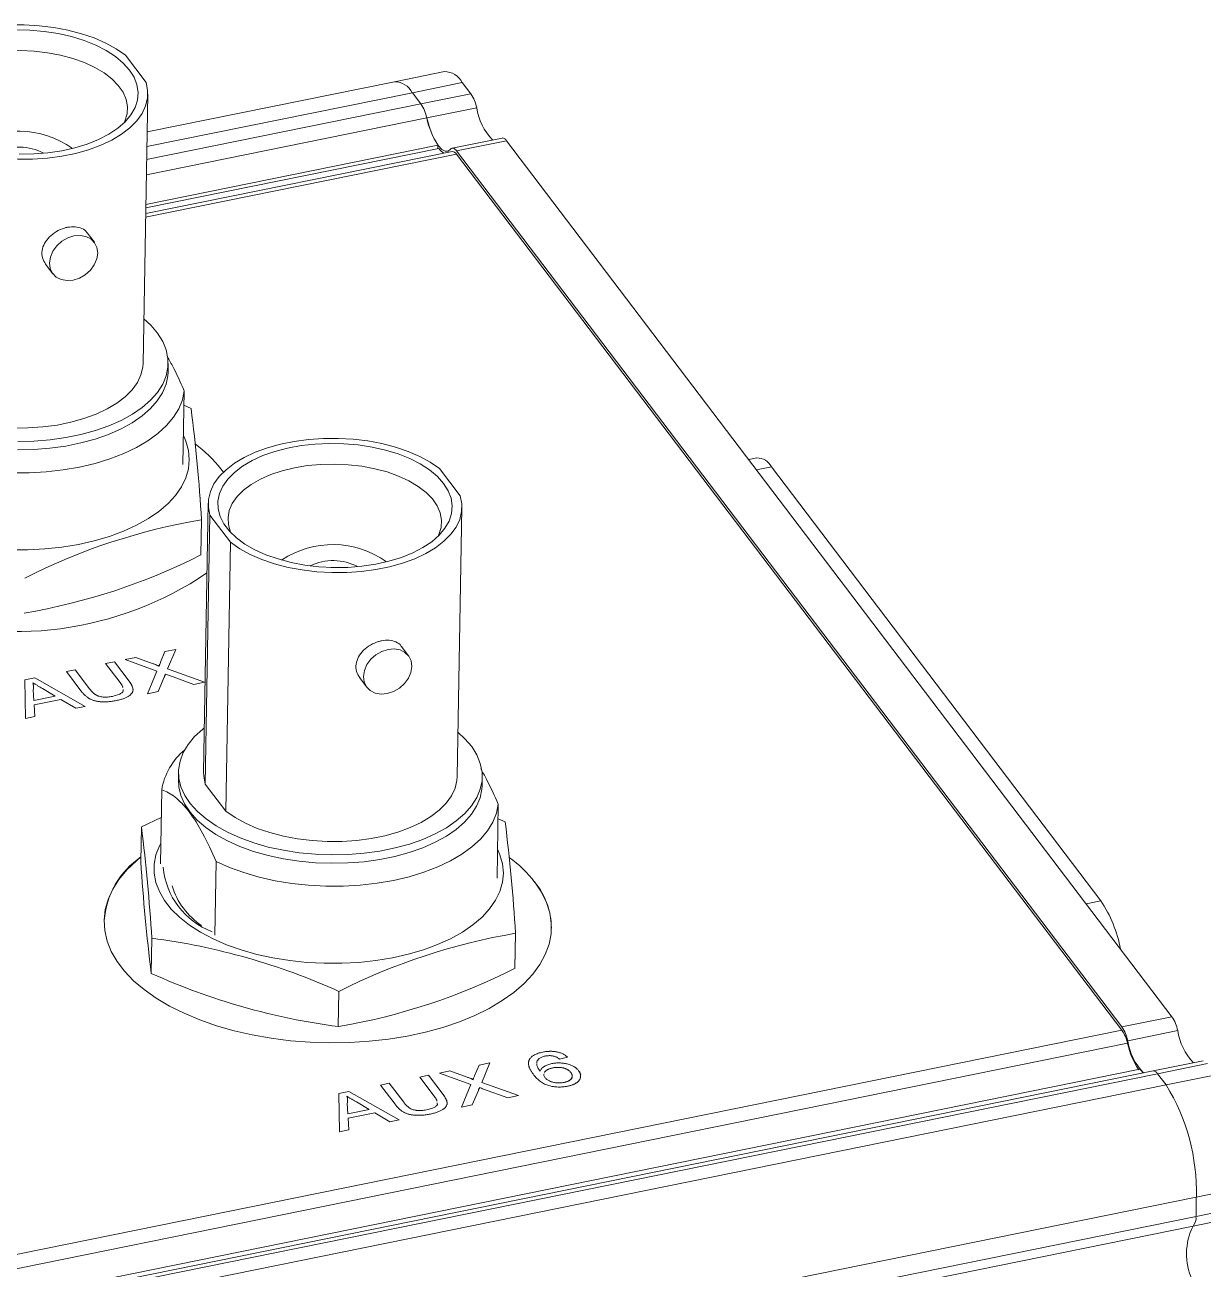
# Paper-space layout 'Sheet1' of a CAD drawing. Header units: millimetres. Extents: x 2 to 278, y 1 to 215.
# Drawn here: x 233.49 to 255.9, y 143.65 to 167.32 of the extents above; entities that cross this region are included whole.
import ezdxf

# ---------------------------------------------------------------- set-up
doc = ezdxf.new("R2010")
doc.units = ezdxf.units.MM

psp = doc.layouts.new('Sheet1')

# ---------------------------------------------------------------- linework, layer by layer
at = {"color": 7, "linetype": 'Continuous', "lineweight": 18}
for p, q in [((235.791, 166.228), (235.398, 166.746)), ((241.47, 166.434), (240.519, 166.241)), ((240.519, 166.241), (235.812, 165.286)), ((241.808, 166.224), (240.858, 166.031)), ((241.808, 166.224), (241.972, 166.009)), ((235.736, 160.887), (235.825, 166.003)), ((240.858, 166.031), (241.021, 165.817)), ((241.021, 165.817), (241.972, 166.009)), ((242.082, 165.745), (241.131, 165.553)), ((235.788, 163.907), (241.344, 165.034)), ((241.343, 164.966), (241.344, 165.034)), ((242.565, 165.169), (241.614, 164.977)), ((242.649, 165.117), (241.698, 164.925)), ((242.649, 165.117), (255.307, 148.452)), ((241.613, 164.912), (235.785, 163.73)), ((241.363, 164.97), (235.787, 163.84)), ((241.697, 164.86), (254.355, 148.195)), ((241.698, 164.925), (254.356, 148.259)), ((234.808, 163.186), (234.67, 163.368)), ((233.881, 162.769), (234.019, 162.587)), ((236.21, 160.717), (236.212, 160.879)), ((236.493, 158.956), (236.517, 160.361)), ((236.649, 160.023), (236.512, 160.084)), ((247.409, 159.083), (247.256, 159.052)), ((237.262, 158.81), (237.215, 158.874)), ((237.262, 158.81), (237.215, 158.874)), ((241.765, 158.362), (241.373, 158.879)), ((253.955, 150.659), (247.687, 158.912)), ((236.974, 158.22), (236.885, 153.104)), ((241.711, 153.021), (241.799, 158.136)), ((236.847, 157.904), (236.835, 157.238)), ((236.919, 152.878), (237.008, 157.994)), ((237.008, 157.994), (237.401, 157.477)), ((237.401, 157.477), (237.312, 152.361)), ((239.306, 156.999), (239.427, 156.997)), ((236.068, 155.195), (236.152, 155.398)), ((236.068, 155.195), (236.152, 155.398)), ((236.152, 155.398), (236.357, 155.44)), ((236.152, 155.398), (236.357, 155.44)), ((236.152, 155.398), (236.152, 155.398)), ((236.357, 155.44), (236.202, 155.068)), ((240.782, 155.32), (240.644, 155.502)), ((235.023, 155.169), (235.191, 155.203)), ((235.023, 155.169), (235.191, 155.203)), ((235.298, 154.807), (235.023, 155.169)), ((235.191, 155.203), (235.469, 154.837)), ((235.191, 155.203), (235.469, 154.837)), ((235.191, 155.203), (235.191, 155.203)), ((235.396, 155.245), (235.598, 155.286)), ((235.396, 155.245), (235.598, 155.286)), ((235.998, 155.028), (235.396, 155.245)), ((235.598, 155.286), (235.928, 155.167)), ((235.598, 155.286), (235.928, 155.167)), ((235.598, 155.286), (235.598, 155.286)), ((235.928, 155.167), (235.928, 155.167)), ((236.036, 155.119), (236.036, 155.119)), ((236.068, 155.195), (236.068, 155.195)), ((236.202, 155.068), (236.901, 154.816)), ((236.202, 155.068), (236.901, 154.816)), ((236.202, 155.068), (236.202, 155.068)), ((233.487, 154.858), (233.676, 154.896)), ((233.487, 154.858), (233.676, 154.896)), ((233.498, 154.126), (233.487, 154.858)), ((233.676, 154.896), (234.632, 154.356)), ((233.676, 154.896), (234.632, 154.356)), ((233.676, 154.896), (233.676, 154.896)), ((234.276, 155.018), (234.444, 155.052)), ((234.276, 155.018), (234.444, 155.052)), ((234.554, 154.652), (234.276, 155.018)), ((234.444, 155.052), (234.718, 154.69)), ((234.444, 155.052), (234.718, 154.69)), ((234.444, 155.052), (234.444, 155.052)), ((235.469, 154.837), (235.469, 154.837)), ((235.819, 154.596), (235.998, 155.028)), ((235.819, 154.596), (235.998, 155.028)), ((235.998, 155.028), (235.998, 155.028)), ((236.138, 154.914), (236.023, 154.638)), ((236.699, 154.775), (236.239, 154.941)), ((239.855, 154.903), (239.993, 154.721)), ((233.638, 154.803), (233.638, 154.804)), ((233.646, 154.669), (233.658, 154.469)), ((233.646, 154.669), (233.658, 154.469)), ((233.646, 154.669), (233.646, 154.669)), ((234.064, 154.551), (233.821, 154.695)), ((234.718, 154.69), (234.718, 154.69)), ((236.023, 154.638), (235.819, 154.596)), ((236.901, 154.816), (236.699, 154.775)), ((233.658, 154.469), (234.064, 154.551)), ((233.658, 154.469), (234.064, 154.551)), ((233.658, 154.469), (233.658, 154.469)), ((234.17, 154.488), (233.663, 154.385)), ((233.663, 154.385), (233.676, 154.162)), ((233.663, 154.385), (233.676, 154.162)), ((233.663, 154.385), (233.663, 154.385)), ((234.064, 154.551), (234.064, 154.551)), ((234.454, 154.319), (234.17, 154.488)), ((234.632, 154.356), (234.454, 154.319)), ((235.151, 154.545), (235.151, 154.545)), ((233.676, 154.162), (233.498, 154.126)), ((236.409, 153.112), (236.406, 152.951)), ((242.184, 152.851), (242.187, 153.012)), ((236.065, 151.362), (236.089, 152.768)), ((236.919, 152.878), (237.312, 152.361)), ((242.468, 151.089), (242.492, 152.495)), ((236.08, 152.242), (235.705, 152.062)), ((242.624, 152.157), (242.487, 152.218)), ((235.705, 152.062), (235.693, 151.396)), ((237.124, 151.406), (237.099, 150.001)), ((234.995, 150.282), (234.995, 150.282)), ((243.503, 150.135), (243.503, 150.135)), ((235.903, 149.943), (235.891, 149.277)), ((242.822, 150.038), (242.81, 149.372)), ((239.461, 148.931), (239.449, 148.265)), ((254.356, 148.259), (255.307, 148.452)), ((255.417, 148.188), (254.467, 147.995)), ((243.338, 147.778), (243.338, 147.778)), ((242.042, 147.329), (242.127, 147.532)), ((242.042, 147.329), (242.127, 147.532)), ((242.127, 147.532), (242.332, 147.574)), ((242.127, 147.532), (242.332, 147.573)), ((242.127, 147.532), (242.127, 147.532)), ((242.332, 147.574), (242.177, 147.202)), ((243.089, 147.644), (243.089, 147.644)), ((243.513, 147.559), (243.513, 147.559)), ((243.806, 147.684), (243.659, 147.645)), ((255.9, 147.612), (254.95, 147.419)), ((255.984, 147.56), (255.034, 147.367)), ((254.698, 147.451), (184.11, 133.135)), ((254.95, 147.419), (184.361, 133.103)), ((255.034, 147.367), (184.445, 133.052)), ((240.998, 147.303), (241.165, 147.337)), ((240.998, 147.303), (241.165, 147.337)), ((241.273, 146.941), (240.998, 147.303)), ((241.165, 147.337), (241.443, 146.971)), ((241.165, 147.337), (241.443, 146.971)), ((241.165, 147.337), (241.165, 147.337)), ((241.371, 147.379), (241.573, 147.42)), ((241.371, 147.379), (241.573, 147.42)), ((241.973, 147.162), (241.371, 147.379)), ((241.573, 147.42), (241.903, 147.301)), ((241.573, 147.42), (241.903, 147.301)), ((241.573, 147.42), (241.573, 147.42)), ((241.903, 147.301), (241.903, 147.301)), ((242.011, 147.252), (242.011, 147.253)), ((242.042, 147.329), (242.042, 147.329)), ((243.288, 147.416), (243.288, 147.416)), ((243.379, 147.295), (243.379, 147.295)), ((244.021, 147.424), (244.021, 147.424)), ((255.034, 147.367), (255.197, 147.153)), ((256.147, 147.345), (255.197, 147.153)), ((184.608, 132.837), (255.197, 147.153)), ((239.462, 146.992), (239.651, 147.03)), ((239.462, 146.991), (239.651, 147.03)), ((239.651, 147.03), (240.607, 146.489)), ((239.651, 147.03), (240.606, 146.489)), ((239.651, 147.03), (239.651, 147.03)), ((240.25, 147.151), (240.418, 147.185)), ((240.25, 147.151), (240.418, 147.185)), ((240.528, 146.785), (240.25, 147.151)), ((240.418, 147.185), (240.693, 146.824)), ((240.418, 147.185), (240.693, 146.824)), ((240.418, 147.185), (240.418, 147.185)), ((241.793, 146.73), (241.973, 147.162)), ((241.793, 146.73), (241.973, 147.161)), ((241.973, 147.161), (241.973, 147.162)), ((242.113, 147.048), (241.998, 146.772)), ((242.177, 147.202), (242.876, 146.95)), ((242.177, 147.202), (242.876, 146.95)), ((242.177, 147.202), (242.177, 147.202)), ((242.674, 146.909), (242.213, 147.075)), ((243.743, 147.201), (243.743, 147.201)), ((239.473, 146.259), (239.462, 146.992)), ((239.612, 146.937), (239.612, 146.937)), ((239.62, 146.803), (239.632, 146.602)), ((239.62, 146.803), (239.632, 146.602)), ((239.62, 146.803), (239.62, 146.803)), ((240.038, 146.685), (239.796, 146.829)), ((240.693, 146.824), (240.693, 146.824)), ((241.443, 146.971), (241.443, 146.971)), ((241.998, 146.772), (241.793, 146.73)), ((242.876, 146.95), (242.674, 146.909)), ((239.632, 146.602), (240.038, 146.685)), ((239.632, 146.602), (240.038, 146.685)), ((239.632, 146.602), (239.632, 146.602)), ((240.145, 146.622), (239.637, 146.519)), ((240.038, 146.685), (240.038, 146.685)), ((240.429, 146.453), (240.145, 146.622)), ((241.125, 146.679), (241.125, 146.679)), ((239.651, 146.296), (239.473, 146.259)), ((239.637, 146.519), (239.651, 146.296)), ((239.637, 146.519), (239.651, 146.296)), ((239.637, 146.519), (239.637, 146.519)), ((240.607, 146.489), (240.429, 146.453)), ((256.722, 145.212), (255.771, 145.02)), ((185.182, 130.704), (255.771, 145.02)), ((255.771, 145.02), (255.765, 144.652)), ((185.176, 130.336), (255.765, 144.652)), ((256.659, 144.66), (255.709, 144.467)), ((255.765, 144.652), (256.715, 144.845)), ((255.709, 144.467), (185.12, 130.151))]:
    psp.add_line(p, q, dxfattribs=at)
at = {"color": 8, "linetype": 'Continuous', "lineweight": 18}
for p, q in [((235.807, 165.007), (240.858, 166.031)), ((235.803, 164.758), (241.021, 165.817)), ((241.131, 165.553), (235.798, 164.471)), ((241.697, 164.86), (235.784, 163.661)), ((247.406, 158.855), (247.687, 158.912)), ((253.674, 150.602), (253.955, 150.659)), ((183.803, 133.886), (254.355, 148.195)), ((254.462, 147.945), (183.89, 133.633))]:
    psp.add_line(p, q, dxfattribs=at)
at = {"color": 7, "linetype": 'Continuous', "lineweight": 18, "flags": 128}
for points in [[(231.033, 165.86), (231.002, 166.01), (231.005, 166.16), (231.041, 166.309), (231.109, 166.454), (231.209, 166.593), (231.34, 166.725), (231.499, 166.847), (231.685, 166.959), (231.895, 167.057), (232.126, 167.142), (232.374, 167.211), (232.637, 167.265), (232.91, 167.301), (233.191, 167.32), (233.474, 167.322), (233.757, 167.305), (234.035, 167.272), (234.304, 167.221), (234.561, 167.154), (234.802, 167.072), (235.024, 166.976), (235.223, 166.866), (235.398, 166.746)], [(235.477, 166.463), (235.358, 166.596), (235.21, 166.72), (235.034, 166.834), (234.834, 166.936), (234.613, 167.024), (234.373, 167.098), (234.118, 167.155), (233.853, 167.196), (233.581, 167.22), (233.307, 167.225)], [(235.373, 165.459), (235.388, 165.492), (235.43, 165.628), (235.438, 165.766), (235.412, 165.903), (235.354, 166.039), (235.264, 166.169), (235.143, 166.293), (234.994, 166.408), (234.819, 166.512), (234.62, 166.604), (234.402, 166.681), (234.167, 166.744), (233.92, 166.79), (233.664, 166.82), (233.405, 166.832), (233.145, 166.826), (232.889, 166.803), (232.642, 166.762)], [(233.38, 164.864), (233.654, 164.868), (233.924, 164.889), (234.187, 164.928), (234.438, 164.983), (234.673, 165.055), (234.889, 165.142), (235.083, 165.242), (235.252, 165.355), (235.392, 165.478), (235.503, 165.61), (235.582, 165.748), (235.628, 165.891), (235.64, 166.036), (235.619, 166.181), (235.564, 166.324), (235.477, 166.463)], [(235.791, 166.228), (235.822, 166.078), (235.819, 165.928), (235.784, 165.78), (235.715, 165.635), (235.615, 165.495), (235.484, 165.364), (235.325, 165.241), (235.139, 165.13), (234.929, 165.031), (234.698, 164.947), (234.45, 164.877), (234.187, 164.824), (233.914, 164.788), (233.633, 164.769), (233.35, 164.767), (233.067, 164.783), (232.789, 164.817), (232.52, 164.868), (232.263, 164.935), (232.022, 165.017), (231.8, 165.113), (231.601, 165.222), (231.426, 165.343)], [(241.584, 164.956), (241.536, 164.919), (241.479, 164.918), (241.418, 164.952), (241.354, 165.021), (241.29, 165.12), (241.23, 165.246), (241.176, 165.392), (241.131, 165.553)], [(241.698, 164.925), (241.682, 164.944), (241.667, 164.959), (241.651, 164.969), (241.636, 164.976), (241.622, 164.977), (241.608, 164.975), (241.596, 164.968), (241.584, 164.956)], [(234.421, 163.306), (234.539, 163.316), (234.649, 163.297), (234.743, 163.249), (234.814, 163.177), (234.858, 163.085), (234.872, 162.98), (234.855, 162.868), (234.807, 162.757), (234.733, 162.655), (234.636, 162.569), (234.525, 162.505), (234.406, 162.466), (234.288, 162.457), (234.178, 162.476), (234.084, 162.524), (234.012, 162.596), (233.968, 162.688), (233.955, 162.793), (233.972, 162.905), (234.02, 163.016), (234.094, 163.118), (234.19, 163.204), (234.302, 163.268), (234.421, 163.306)], [(235.751, 161.728), (235.882, 161.608), (236.011, 161.456), (236.109, 161.299), (236.175, 161.137), (236.208, 160.973), (236.208, 160.808), (236.174, 160.645), (236.108, 160.485), (236.009, 160.33), (235.879, 160.182), (235.719, 160.043), (235.532, 159.914), (235.319, 159.797), (235.083, 159.693), (234.827, 159.603), (234.553, 159.528), (234.265, 159.47), (233.967, 159.428), (233.66, 159.404), (233.35, 159.398)], [(231.338, 160.227), (231.512, 160.107), (231.712, 159.997), (231.934, 159.901), (232.175, 159.819), (232.432, 159.752), (232.701, 159.701), (232.979, 159.668), (233.261, 159.651), (233.545, 159.653), (233.825, 159.672), (234.099, 159.708), (234.361, 159.762), (234.61, 159.831), (234.841, 159.916), (235.05, 160.014), (235.236, 160.125), (235.395, 160.248), (235.526, 160.379), (235.627, 160.519), (235.695, 160.664), (235.731, 160.812), (235.736, 160.887)], [(236.21, 160.717), (236.205, 160.647), (236.172, 160.484), (236.105, 160.324), (236.006, 160.169), (235.876, 160.021), (235.716, 159.882), (235.529, 159.753), (235.316, 159.635), (235.08, 159.531), (234.824, 159.441), (234.55, 159.367), (234.263, 159.308), (233.964, 159.267), (233.658, 159.243), (233.348, 159.236)], [(236.517, 160.361), (236.482, 160.189), (236.413, 160.019), (236.312, 159.855), (236.179, 159.697), (236.016, 159.548), (235.825, 159.409), (235.607, 159.281), (235.366, 159.166), (235.103, 159.065), (234.821, 158.979), (234.523, 158.909), (234.212, 158.855), (233.893, 158.819), (233.567, 158.801), (233.238, 158.8), (232.91, 158.818), (232.587, 158.852), (232.271, 158.905), (231.966, 158.973), (231.676, 159.058), (231.402, 159.158), (231.149, 159.273)], [(233.207, 157.333), (233.539, 157.333), (233.867, 157.351), (234.19, 157.386), (234.505, 157.438), (234.807, 157.506), (235.094, 157.59), (235.363, 157.689), (235.611, 157.802), (235.837, 157.928), (236.037, 158.065), (236.21, 158.213), (236.354, 158.369), (236.467, 158.533), (236.549, 158.702), (236.598, 158.875), (236.615, 159.05), (236.599, 159.225), (236.55, 159.4), (236.502, 159.507)], [(237.008, 157.994), (236.977, 158.144), (236.979, 158.294), (237.015, 158.443), (237.084, 158.588), (237.184, 158.727), (237.315, 158.859), (237.474, 158.981), (237.66, 159.093), (237.87, 159.191), (238.1, 159.276), (238.349, 159.345), (238.611, 159.398), (238.885, 159.435), (239.165, 159.454), (239.449, 159.455), (239.731, 159.439), (240.009, 159.405), (240.279, 159.355), (240.536, 159.288), (240.777, 159.206), (240.998, 159.109), (241.198, 159), (241.373, 158.879)], [(241.451, 158.597), (241.333, 158.729), (241.184, 158.854), (241.009, 158.968), (240.809, 159.07), (240.587, 159.158), (240.347, 159.232), (240.093, 159.289), (239.828, 159.33), (239.556, 159.353), (239.282, 159.359), (239.009, 159.347), (238.742, 159.317), (238.485, 159.269), (238.241, 159.205), (238.015, 159.126), (237.809, 159.032), (237.628, 158.925), (237.473, 158.807), (237.347, 158.68), (237.252, 158.544), (237.19, 158.404), (237.16, 158.259), (237.165, 158.114), (237.203, 157.969), (237.274, 157.828), (237.377, 157.692), (237.511, 157.564), (237.673, 157.444), (237.861, 157.336), (238.073, 157.241), (238.304, 157.16), (238.552, 157.094), (238.812, 157.044), (239.081, 157.012), (239.354, 156.998), (239.628, 157.001), (239.899, 157.023), (240.161, 157.061), (240.412, 157.117), (240.648, 157.189), (240.864, 157.276), (241.058, 157.376), (241.226, 157.489), (241.367, 157.612), (241.478, 157.744), (241.556, 157.882), (241.603, 158.025), (241.615, 158.17), (241.594, 158.315), (241.539, 158.458), (241.451, 158.597)], [(238.617, 158.896), (238.382, 158.839), (238.164, 158.766), (237.966, 158.679), (237.792, 158.579), (237.643, 158.468), (237.523, 158.347), (237.433, 158.218), (237.375, 158.085), (237.351, 157.948), (237.359, 157.81), (237.401, 157.673), (237.407, 157.661)], [(241.348, 157.593), (241.363, 157.626), (241.404, 157.762), (241.412, 157.9), (241.387, 158.037), (241.329, 158.172), (241.239, 158.303), (241.118, 158.427), (240.969, 158.541), (240.793, 158.646), (240.595, 158.737), (240.376, 158.815), (240.142, 158.878), (239.895, 158.924), (239.639, 158.954), (239.379, 158.966), (239.119, 158.96), (238.864, 158.936), (238.617, 158.896)], [(241.765, 158.362), (241.796, 158.212), (241.794, 158.062), (241.758, 157.913), (241.69, 157.768), (241.589, 157.629), (241.459, 157.497), (241.299, 157.375), (241.113, 157.264), (240.904, 157.165), (240.673, 157.081), (240.425, 157.011), (240.162, 156.958), (239.888, 156.921), (239.608, 156.902), (239.324, 156.901), (239.042, 156.917), (238.764, 156.951), (238.495, 157.001), (238.238, 157.068), (237.997, 157.151), (237.775, 157.247), (237.575, 157.356), (237.401, 157.477)], [(240.395, 155.44), (240.514, 155.45), (240.624, 155.431), (240.717, 155.383), (240.789, 155.311), (240.833, 155.219), (240.847, 155.113), (240.829, 155.001), (240.782, 154.891), (240.707, 154.789), (240.611, 154.703), (240.5, 154.639), (240.381, 154.6), (240.262, 154.59), (240.152, 154.61), (240.058, 154.657), (239.987, 154.73), (239.943, 154.822), (239.929, 154.927), (239.947, 155.039), (239.994, 155.15), (240.069, 155.251), (240.165, 155.338), (240.276, 155.402), (240.395, 155.44)], [(241.725, 153.862), (241.857, 153.741), (241.986, 153.59), (242.084, 153.433), (242.15, 153.271), (242.183, 153.107), (242.183, 152.942), (242.149, 152.779), (242.082, 152.619), (241.983, 152.464), (241.853, 152.316), (241.694, 152.177), (241.506, 152.048), (241.294, 151.931), (241.058, 151.826), (240.801, 151.737), (240.528, 151.662), (240.24, 151.604), (239.941, 151.562), (239.635, 151.538), (239.325, 151.531), (239.014, 151.543), (238.707, 151.571), (238.407, 151.617), (238.117, 151.68), (237.841, 151.759), (237.581, 151.853), (237.342, 151.96), (237.125, 152.081), (236.933, 152.213), (236.768, 152.355), (236.633, 152.505), (236.529, 152.661), (236.456, 152.822), (236.417, 152.986), (236.411, 153.15), (236.438, 153.314), (236.498, 153.475), (236.591, 153.631), (236.715, 153.78), (236.869, 153.921), (236.9, 153.946)], [(242.184, 152.851), (242.18, 152.781), (242.146, 152.617), (242.079, 152.458), (241.98, 152.303), (241.85, 152.155), (241.691, 152.015), (241.504, 151.886), (241.291, 151.769), (241.055, 151.665), (240.799, 151.575), (240.525, 151.5), (240.237, 151.442), (239.938, 151.401), (239.632, 151.376), (239.322, 151.37), (239.012, 151.381), (238.705, 151.41), (238.404, 151.456), (238.114, 151.519), (237.838, 151.597), (237.578, 151.691), (237.339, 151.799), (237.122, 151.919), (236.93, 152.051), (236.766, 152.193), (236.63, 152.343), (236.526, 152.499), (236.454, 152.66), (236.414, 152.824), (236.406, 152.951)], [(236.885, 153.104), (236.888, 153.028), (236.919, 152.878)], [(237.312, 152.361), (237.487, 152.24), (237.686, 152.131), (237.908, 152.035), (238.149, 151.953), (238.406, 151.886), (238.675, 151.835), (238.953, 151.801), (239.236, 151.785), (239.519, 151.787), (239.8, 151.806), (240.073, 151.842), (240.336, 151.895), (240.584, 151.965), (240.815, 152.049), (241.025, 152.148), (241.211, 152.259), (241.37, 152.382), (241.501, 152.513), (241.601, 152.653), (241.67, 152.798), (241.705, 152.946), (241.711, 153.021)], [(242.492, 152.495), (242.456, 152.322), (242.388, 152.153), (242.286, 151.989), (242.154, 151.831), (241.991, 151.682), (241.8, 151.542), (241.582, 151.415), (241.34, 151.3), (241.077, 151.199), (240.795, 151.113), (240.497, 151.043), (240.187, 150.989), (239.867, 150.953), (239.541, 150.935), (239.213, 150.934), (238.885, 150.951), (238.562, 150.986), (238.246, 151.038), (237.941, 151.107), (237.65, 151.192), (237.377, 151.292), (237.124, 151.406)], [(236.072, 151.751), (236.046, 151.701), (235.98, 151.53), (235.947, 151.356), (235.947, 151.18), (235.98, 151.005), (236.045, 150.832), (236.143, 150.663), (236.271, 150.5), (236.43, 150.344), (236.616, 150.196), (236.829, 150.059), (237.066, 149.934), (237.325, 149.821), (237.603, 149.722), (237.898, 149.638), (238.206, 149.57), (238.525, 149.519), (238.852, 149.484), (239.182, 149.467), (239.513, 149.467), (239.842, 149.484), (240.165, 149.519), (240.479, 149.571), (240.781, 149.64), (241.068, 149.724), (241.337, 149.823), (241.586, 149.936), (241.811, 150.062), (242.011, 150.199), (242.184, 150.347), (242.328, 150.503), (242.442, 150.667), (242.524, 150.836), (242.573, 151.009), (242.59, 151.184), (242.573, 151.359), (242.524, 151.534), (242.477, 151.641)], [(235.695, 151.492), (235.607, 151.419), (235.427, 151.246), (235.277, 151.065), (235.158, 150.877), (235.071, 150.684), (235.016, 150.488), (234.995, 150.289), (235.007, 150.09), (235.052, 149.891), (235.13, 149.695), (235.241, 149.503), (235.382, 149.316), (235.554, 149.137), (235.755, 148.966), (235.983, 148.804), (236.237, 148.654), (236.514, 148.516), (236.813, 148.391), (237.131, 148.28), (237.465, 148.184), (237.813, 148.104), (238.173, 148.041), (238.541, 147.995), (238.914, 147.965), (239.29, 147.954), (239.666, 147.96), (240.039, 147.984), (240.405, 148.025), (240.762, 148.083), (241.108, 148.158), (241.439, 148.249), (241.752, 148.355), (242.047, 148.476), (242.319, 148.61), (242.567, 148.757), (242.789, 148.915), (242.984, 149.083), (243.149, 149.26), (243.284, 149.445), (243.387, 149.635), (243.458, 149.83), (243.496, 150.028), (243.501, 150.227), (243.472, 150.426), (243.41, 150.624), (243.316, 150.818), (243.19, 151.008), (243.19, 151.008)]]:
    psp.add_lwpolyline(points, dxfattribs=at)
at = {"color": 7, "linetype": 'Continuous', "lineweight": 18}
for centre, radius, start, end in [((241.466, 166.049), 0.384, 27.0599, 89.4687), ((240.515, 165.856), 0.384, 27.0599, 89.4687), ((241.343, 165.591), 0.755, 11.7646, 33.5959), ((240.392, 165.399), 0.755, 11.7646, 33.5959), ((243.146, 165.89), 1.074, 187.7397, 224.8182), ((242.665, 165.878), 1.567, 191.9794, 212.5991), ((233.369, 163.55), 1.75, 54.2858, 123.7312), ((242.564, 165.074), 0.0957, 27.1683, 89.3603), ((233.377, 163.992), 1.003, 62.3188, 115.6981), ((241.623, 165.149), 0.316, 214.5523, 238.3793), ((241.611, 164.815), 0.097, 27.6316, 88.897), ((201.323, 155.66), 35.595, 3.6154, 7.0415), ((235.257, 157.346), 2.484, 37.96, 53.7051), ((235.257, 157.346), 2.484, 37.9599, 53.7047), ((247.413, 158.779), 0.304, 25.8129, 90.7157), ((238.789, 146.356), 11.711, 99.5446, 116.9225), ((239.343, 155.684), 1.75, 54.2858, 123.7312), ((231.533, 167.68), 11.711, 279.5446, 296.9225), ((239.351, 156.126), 1.003, 62.3188, 115.6981), ((233.313, 162.259), 6.481, 250.9518, 304.1423), ((237.326, 152.561), 1.254, 129.7336, 170.4976), ((200.378, 147.698), 35.595, 3.6154, 7.0415), ((207.297, 147.794), 35.595, 3.6154, 7.0415), ((236.605, 150.157), 1.615, 124.2872, 175.5815), ((271.217, 153.64), 35.595, 183.6154, 187.0415), ((237.568, 151.43), 1.457, 185.3768, 249.0584), ((241.231, 149.48), 2.484, 37.96, 53.7051), ((241.231, 149.48), 2.484, 37.9599, 53.7047), ((237.618, 151.345), 1.391, 196.958, 236.4106), ((242.101, 150.125), 1.402, 0.3951, 39.0174), ((251.748, 149.221), 2.634, 11.2907, 33.0875), ((234.298, 137.54), 12.507, 65.6206, 82.6309), ((244.763, 138.489), 11.711, 99.5446, 116.9225), ((241.053, 160.668), 12.507, 245.6206, 262.6309), ((237.508, 159.814), 11.711, 279.5446, 296.9225), ((254.678, 148.034), 0.755, 11.7646, 33.5959), ((253.744, 147.785), 0.736, 12.5312, 33.7792), ((253.727, 147.841), 0.755, 11.7646, 33.5959), ((255.531, 148.14), 1.074, 187.7397, 224.8182), ((256.482, 148.333), 1.074, 187.7397, 224.8182), ((255.921, 148.269), 1.495, 192.5312, 213.7792), ((254.959, 147.649), 0.327, 217.3043, 234.5674), ((254.949, 147.324), 0.0957, 27.1683, 89.3603), ((251.9, 145.121), 3.873, 358.4968, 31.6361), ((255.532, 144.621), 0.234, 318.823, 7.6), ((256.766, 143.938), 1.182, 153.4362, 204.5808)]:
    psp.add_arc(centre, radius, start, end, dxfattribs=at)
for points, knots in [([(233.882, 162.769), (233.858, 162.808), (233.811, 162.885), (233.806, 163.027), (233.852, 163.167), (233.949, 163.293), (234.082, 163.394), (234.206, 163.449), (234.277, 163.466), (234.296, 163.47)], [0, 0, 0, 0, 0.151921, 0.309756, 0.465099, 0.62157, 0.781001, 0.940671, 1, 1, 1, 1]), ([(234.296, 163.47), (234.347, 163.477), (234.449, 163.49), (234.574, 163.451), (234.649, 163.409), (234.668, 163.369), (234.668, 163.367)], [0, 0, 0, 0, 0.326402, 0.652644, 0.983043, 1, 1, 1, 1]), ([(236.517, 160.361), (236.444, 160.526), (236.336, 160.768), (236.221, 160.968), (236.185, 161.031)], [0, 0, 0, 0, 0.684069, 1, 1, 1, 1]), ([(239.856, 154.903), (239.833, 154.941), (239.785, 155.019), (239.78, 155.161), (239.827, 155.301), (239.923, 155.427), (240.057, 155.528), (240.18, 155.583), (240.252, 155.599), (240.271, 155.604)], [0, 0, 0, 0, 0.151921, 0.309756, 0.465099, 0.62157, 0.781001, 0.940671, 1, 1, 1, 1]), ([(240.271, 155.604), (240.322, 155.61), (240.423, 155.624), (240.548, 155.585), (240.624, 155.542), (240.642, 155.503), (240.643, 155.501)], [0, 0, 0, 0, 0.326402, 0.652644, 0.983043, 1, 1, 1, 1]), ([(235.928, 155.167), (235.936, 155.164), (235.952, 155.158), (235.973, 155.15), (235.991, 155.143), (236.007, 155.137), (236.018, 155.131), (236.027, 155.126), (236.033, 155.122), (236.035, 155.12), (236.036, 155.119)], [0, 0, 0, 0, 0.209538, 0.393206, 0.554151, 0.689382, 0.80228, 0.889952, 0.956059, 1, 1, 1, 1]), ([(235.928, 155.167), (235.936, 155.164), (235.952, 155.158), (235.973, 155.15), (235.991, 155.143), (236.007, 155.136), (236.018, 155.131), (236.027, 155.126), (236.033, 155.122), (236.035, 155.12), (236.036, 155.119)], [0, 0, 0, 0, 0.209538, 0.393206, 0.554151, 0.689382, 0.80228, 0.889952, 0.956059, 1, 1, 1, 1]), ([(236.036, 155.119), (236.038, 155.124), (236.043, 155.135), (236.05, 155.152), (236.059, 155.173), (236.065, 155.187), (236.068, 155.195)], [0, 0, 0, 0, 0.195957, 0.428486, 0.696677, 1, 1, 1, 1]), ([(236.036, 155.119), (236.038, 155.124), (236.043, 155.134), (236.05, 155.152), (236.059, 155.173), (236.065, 155.187), (236.068, 155.195)], [0, 0, 0, 0, 0.195957, 0.428486, 0.696677, 1, 1, 1, 1]), ([(235.469, 154.837), (235.475, 154.829), (235.486, 154.814), (235.501, 154.792), (235.514, 154.77), (235.524, 154.75), (235.533, 154.73), (235.539, 154.712), (235.543, 154.694), (235.545, 154.678), (235.544, 154.661), (235.542, 154.646), (235.536, 154.63), (235.528, 154.615), (235.517, 154.6), (235.504, 154.585), (235.489, 154.571), (235.471, 154.557), (235.45, 154.543), (235.427, 154.53), (235.4, 154.518), (235.371, 154.506), (235.339, 154.495), (235.304, 154.485), (235.266, 154.475), (235.239, 154.469), (235.226, 154.467)], [0, 0, 0, 0, 0.054635, 0.106319, 0.15513, 0.201449, 0.24498, 0.285844, 0.324513, 0.360762, 0.395529, 0.430245, 0.464771, 0.499461, 0.534541, 0.570447, 0.607183, 0.644941, 0.683855, 0.723656, 0.76492, 0.808015, 0.852801, 0.899533, 0.948643, 1, 1, 1, 1]), ([(235.469, 154.837), (235.489, 154.81), (235.526, 154.76), (235.537, 154.706), (235.542, 154.68)], [0, 0, 0, 0, 0.52824, 1, 1, 1, 1]), ([(236.161, 154.969), (236.159, 154.963), (236.154, 154.952), (236.148, 154.937), (236.143, 154.924), (236.14, 154.917), (236.138, 154.914)], [0, 0, 0, 0, 0.326889, 0.601754, 0.825221, 1, 1, 1, 1]), ([(236.239, 154.941), (236.226, 154.946), (236.2, 154.955), (236.174, 154.964), (236.161, 154.969)], [0, 0, 0, 0, 0.505782, 1, 1, 1, 1]), ([(233.638, 154.804), (233.641, 154.793), (233.647, 154.77), (233.65, 154.737), (233.651, 154.703), (233.647, 154.681), (233.646, 154.669)], [0, 0, 0, 0, 0.247294, 0.495608, 0.746359, 1, 1, 1, 1]), ([(233.821, 154.695), (233.812, 154.7), (233.794, 154.711), (233.767, 154.727), (233.742, 154.742), (233.718, 154.756), (233.696, 154.769), (233.675, 154.781), (233.656, 154.793), (233.643, 154.8), (233.638, 154.804)], [0, 0, 0, 0, 0.153148, 0.299433, 0.436426, 0.565671, 0.686508, 0.799269, 0.903395, 1, 1, 1, 1]), ([(233.638, 154.803), (233.645, 154.778), (233.652, 154.752), (233.65, 154.725), (233.65, 154.724)], [0, 0, 0, 0, 0.9409, 1, 1, 1, 1]), ([(235.226, 154.467), (235.212, 154.464), (235.186, 154.459), (235.147, 154.453), (235.109, 154.448), (235.072, 154.444), (235.036, 154.442), (235.001, 154.441), (234.968, 154.441), (234.935, 154.443), (234.904, 154.446), (234.874, 154.45), (234.845, 154.456), (234.817, 154.462), (234.791, 154.47), (234.765, 154.48), (234.741, 154.49), (234.718, 154.502), (234.696, 154.515), (234.675, 154.53), (234.653, 154.546), (234.633, 154.564), (234.612, 154.584), (234.592, 154.605), (234.572, 154.628), (234.56, 154.643), (234.554, 154.652)], [0, 0, 0, 0, 0.049712, 0.096859, 0.142174, 0.185752, 0.227221, 0.267072, 0.30569, 0.342997, 0.379374, 0.415, 0.449814, 0.484539, 0.519007, 0.553714, 0.589085, 0.625098, 0.66263, 0.702696, 0.745179, 0.790505, 0.838242, 0.889291, 0.943196, 1, 1, 1, 1]), ([(234.718, 154.69), (234.724, 154.683), (234.733, 154.671), (234.748, 154.652), (234.764, 154.636), (234.778, 154.621), (234.793, 154.607), (234.808, 154.595), (234.822, 154.584), (234.841, 154.572), (234.866, 154.56), (234.899, 154.547), (234.935, 154.539), (234.975, 154.533), (235.017, 154.531), (235.06, 154.533), (235.106, 154.537), (235.135, 154.543), (235.151, 154.545)], [0, 0, 0, 0, 0.068135, 0.131468, 0.1905, 0.245259, 0.295423, 0.34111, 0.382793, 0.420186, 0.489598, 0.556289, 0.623734, 0.692408, 0.763567, 0.837381, 0.915932, 1, 1, 1, 1]), ([(234.718, 154.69), (234.724, 154.683), (234.733, 154.67), (234.748, 154.652), (234.764, 154.636), (234.778, 154.62), (234.793, 154.607), (234.808, 154.595), (234.822, 154.584), (234.841, 154.572), (234.866, 154.559), (234.899, 154.547), (234.935, 154.539), (234.975, 154.533), (235.017, 154.531), (235.06, 154.532), (235.106, 154.537), (235.135, 154.543), (235.151, 154.545)], [0, 0, 0, 0, 0.068135, 0.131468, 0.1905, 0.245259, 0.295423, 0.34111, 0.382793, 0.420186, 0.489598, 0.556289, 0.623734, 0.692408, 0.763567, 0.837381, 0.915932, 1, 1, 1, 1]), ([(235.151, 154.545), (235.197, 154.556), (235.267, 154.573), (235.334, 154.612), (235.364, 154.647), (235.357, 154.67), (235.354, 154.679)], [0, 0, 0, 0, 0.424241, 0.636491, 0.848189, 1, 1, 1, 1]), ([(235.151, 154.545), (235.197, 154.556), (235.267, 154.573), (235.334, 154.612), (235.364, 154.646), (235.357, 154.669), (235.354, 154.679)], [0, 0, 0, 0, 0.424241, 0.636491, 0.848189, 1, 1, 1, 1]), ([(235.349, 154.712), (235.348, 154.718), (235.344, 154.751), (235.319, 154.782), (235.298, 154.807)], [0, 0, 0, 0, 0.188996, 1, 1, 1, 1]), ([(242.492, 152.495), (242.418, 152.66), (242.311, 152.902), (242.196, 153.102), (242.16, 153.165)], [0, 0, 0, 0, 0.6840693, 1, 1, 1, 1]), ([(236.089, 152.768), (236.173, 152.739), (236.258, 152.694), (236.388, 152.593), (236.432, 152.554), (236.521, 152.462), (236.566, 152.409), (236.7, 152.232), (236.788, 152.091), (236.958, 151.773), (237.042, 151.595), (237.124, 151.406)], [0, 0, 0, 0, 0.25, 0.25, 0.375, 0.375, 0.5, 0.5, 0.75, 0.75, 1, 1, 1, 1]), ([(243.089, 147.644), (243.094, 147.651), (243.104, 147.667), (243.125, 147.688), (243.15, 147.708), (243.18, 147.725), (243.213, 147.741), (243.251, 147.755), (243.293, 147.768), (243.323, 147.774), (243.338, 147.778)], [0, 0, 0, 0, 0.125625, 0.247619, 0.368528, 0.488104, 0.609878, 0.735382, 0.864448, 1, 1, 1, 1]), ([(243.089, 147.644), (243.094, 147.651), (243.104, 147.667), (243.125, 147.688), (243.15, 147.707), (243.18, 147.725), (243.213, 147.741), (243.251, 147.755), (243.293, 147.768), (243.323, 147.774), (243.338, 147.778)], [0, 0, 0, 0, 0.125625, 0.247619, 0.368528, 0.488104, 0.609878, 0.735382, 0.864448, 1, 1, 1, 1]), ([(243.338, 147.778), (243.35, 147.78), (243.373, 147.784), (243.408, 147.789), (243.443, 147.792), (243.476, 147.794), (243.51, 147.793), (243.542, 147.791), (243.574, 147.788), (243.606, 147.782), (243.636, 147.775), (243.665, 147.767), (243.692, 147.757), (243.718, 147.745), (243.743, 147.732), (243.765, 147.718), (243.787, 147.702), (243.799, 147.69), (243.806, 147.684)], [0, 0, 0, 0, 0.068499, 0.134572, 0.198208, 0.259784, 0.319951, 0.379508, 0.438814, 0.498497, 0.558182, 0.617438, 0.677522, 0.737959, 0.80033, 0.86409, 0.930622, 1, 1, 1, 1]), ([(243.338, 147.778), (243.35, 147.78), (243.373, 147.784), (243.408, 147.789), (243.443, 147.792), (243.476, 147.793), (243.51, 147.793), (243.542, 147.791), (243.574, 147.787), (243.606, 147.782), (243.636, 147.775), (243.665, 147.767), (243.692, 147.757), (243.718, 147.745), (243.743, 147.732), (243.765, 147.718), (243.787, 147.702), (243.799, 147.69), (243.806, 147.684)], [0, 0, 0, 0, 0.068499, 0.134572, 0.198208, 0.259784, 0.319951, 0.379508, 0.438814, 0.498497, 0.558182, 0.617438, 0.677522, 0.737959, 0.80033, 0.86409, 0.930622, 1, 1, 1, 1]), ([(243.068, 147.575), (243.068, 147.577), (243.065, 147.6), (243.077, 147.622), (243.089, 147.644)], [0, 0, 0, 0, 0.05096, 1, 1, 1, 1]), ([(243.161, 147.351), (243.156, 147.359), (243.145, 147.374), (243.129, 147.396), (243.116, 147.417), (243.104, 147.438), (243.094, 147.458), (243.085, 147.478), (243.079, 147.497), (243.073, 147.516), (243.07, 147.534), (243.067, 147.551), (243.067, 147.568), (243.068, 147.584), (243.071, 147.6), (243.075, 147.615), (243.081, 147.63), (243.086, 147.639), (243.089, 147.644)], [0, 0, 0, 0, 0.080028, 0.157825, 0.232559, 0.30472, 0.374369, 0.44157, 0.506039, 0.568678, 0.628697, 0.687073, 0.743221, 0.797558, 0.850225, 0.90138, 0.95107, 1, 1, 1, 1]), ([(243.269, 147.657), (243.249, 147.636), (243.224, 147.608), (243.227, 147.577), (243.227, 147.57)], [0, 0, 0, 0, 0.757796, 1, 1, 1, 1]), ([(243.228, 147.552), (243.227, 147.542), (243.226, 147.495), (243.26, 147.451), (243.288, 147.416)], [0, 0, 0, 0, 0.214255, 1, 1, 1, 1]), ([(243.228, 147.552), (243.227, 147.542), (243.226, 147.495), (243.26, 147.451), (243.288, 147.416)], [0, 0, 0, 0, 0.214255, 1, 1, 1, 1]), ([(243.384, 147.702), (243.373, 147.7), (243.351, 147.695), (243.32, 147.684), (243.292, 147.672), (243.277, 147.662), (243.269, 147.657)], [0, 0, 0, 0, 0.252584, 0.499095, 0.747119, 1, 1, 1, 1]), ([(243.288, 147.416), (243.291, 147.425), (243.299, 147.442), (243.317, 147.465), (243.34, 147.487), (243.368, 147.506), (243.4, 147.523), (243.434, 147.538), (243.472, 147.55), (243.499, 147.556), (243.513, 147.559)], [0, 0, 0, 0, 0.135506, 0.265262, 0.391369, 0.516026, 0.638937, 0.759613, 0.878887, 1, 1, 1, 1]), ([(243.288, 147.416), (243.291, 147.425), (243.299, 147.442), (243.317, 147.465), (243.34, 147.487), (243.368, 147.506), (243.4, 147.523), (243.434, 147.538), (243.472, 147.55), (243.499, 147.556), (243.513, 147.559)], [0, 0, 0, 0, 0.135506, 0.265262, 0.391369, 0.516026, 0.638937, 0.759613, 0.878887, 1, 1, 1, 1]), ([(243.555, 147.699), (243.548, 147.701), (243.534, 147.704), (243.513, 147.707), (243.492, 147.71), (243.47, 147.711), (243.449, 147.71), (243.427, 147.709), (243.406, 147.706), (243.391, 147.704), (243.384, 147.702)], [0, 0, 0, 0, 0.128545, 0.252818, 0.375212, 0.497113, 0.618546, 0.742222, 0.869458, 1, 1, 1, 1]), ([(243.513, 147.559), (243.525, 147.561), (243.549, 147.566), (243.586, 147.57), (243.622, 147.572), (243.659, 147.572), (243.696, 147.57), (243.733, 147.566), (243.769, 147.56), (243.806, 147.552), (243.841, 147.542), (243.874, 147.53), (243.905, 147.517), (243.933, 147.501), (243.959, 147.485), (243.983, 147.466), (244.004, 147.446), (244.015, 147.431), (244.021, 147.424)], [0, 0, 0, 0, 0.061348, 0.121205, 0.179866, 0.237773, 0.296239, 0.355178, 0.415665, 0.478369, 0.541515, 0.603969, 0.666507, 0.729486, 0.793706, 0.859733, 0.928448, 1, 1, 1, 1]), ([(243.513, 147.559), (243.525, 147.561), (243.549, 147.566), (243.586, 147.57), (243.622, 147.572), (243.659, 147.572), (243.696, 147.57), (243.733, 147.566), (243.769, 147.56), (243.806, 147.552), (243.841, 147.542), (243.874, 147.53), (243.905, 147.517), (243.933, 147.501), (243.959, 147.484), (243.983, 147.466), (244.004, 147.445), (244.015, 147.431), (244.021, 147.424)], [0, 0, 0, 0, 0.061348, 0.121205, 0.179866, 0.237773, 0.296239, 0.355178, 0.415665, 0.478369, 0.541515, 0.603969, 0.666507, 0.729486, 0.793706, 0.859733, 0.928448, 1, 1, 1, 1]), ([(243.871, 147.39), (243.867, 147.395), (243.859, 147.405), (243.844, 147.419), (243.829, 147.432), (243.812, 147.443), (243.794, 147.454), (243.774, 147.463), (243.753, 147.47), (243.731, 147.477), (243.708, 147.482), (243.683, 147.486), (243.659, 147.488), (243.633, 147.488), (243.607, 147.488), (243.581, 147.486), (243.553, 147.482), (243.536, 147.479), (243.527, 147.477)], [0, 0, 0, 0, 0.0722115, 0.1412186, 0.2073894, 0.2701803, 0.3311593, 0.3908797, 0.4497644, 0.5086061, 0.5673185, 0.6252963, 0.6837835, 0.7424682, 0.8031409, 0.8658973, 0.931395, 1, 1, 1, 1]), ([(243.659, 147.645), (243.651, 147.652), (243.635, 147.663), (243.608, 147.679), (243.582, 147.691), (243.564, 147.697), (243.555, 147.699)], [0, 0, 0, 0, 0.299802, 0.564331, 0.796204, 1, 1, 1, 1]), ([(241.903, 147.301), (241.911, 147.298), (241.926, 147.292), (241.948, 147.284), (241.966, 147.277), (241.981, 147.27), (241.993, 147.265), (242.002, 147.26), (242.008, 147.256), (242.01, 147.254), (242.011, 147.253)], [0, 0, 0, 0, 0.209538, 0.393206, 0.554151, 0.689382, 0.80228, 0.889952, 0.956059, 1, 1, 1, 1]), ([(241.903, 147.301), (241.911, 147.298), (241.926, 147.292), (241.948, 147.284), (241.966, 147.277), (241.981, 147.27), (241.993, 147.265), (242.002, 147.26), (242.008, 147.256), (242.01, 147.253), (242.011, 147.252)], [0, 0, 0, 0, 0.209538, 0.393206, 0.554151, 0.689382, 0.80228, 0.889952, 0.956059, 1, 1, 1, 1]), ([(242.011, 147.253), (242.013, 147.257), (242.017, 147.268), (242.024, 147.286), (242.033, 147.307), (242.039, 147.321), (242.042, 147.329)], [0, 0, 0, 0, 0.1959574, 0.4284856, 0.6966773, 1, 1, 1, 1]), ([(242.011, 147.252), (242.013, 147.257), (242.017, 147.268), (242.024, 147.286), (242.033, 147.306), (242.039, 147.321), (242.042, 147.329)], [0, 0, 0, 0, 0.1959574, 0.4284856, 0.6966773, 1, 1, 1, 1]), ([(243.811, 147.13), (243.795, 147.127), (243.766, 147.121), (243.72, 147.116), (243.675, 147.113), (243.63, 147.113), (243.585, 147.116), (243.541, 147.121), (243.498, 147.129), (243.455, 147.14), (243.413, 147.154), (243.372, 147.171), (243.333, 147.192), (243.295, 147.217), (243.259, 147.246), (243.224, 147.277), (243.192, 147.313), (243.171, 147.338), (243.161, 147.351)], [0, 0, 0, 0, 0.056153, 0.110126, 0.162527, 0.214177, 0.265143, 0.316503, 0.369168, 0.423109, 0.479258, 0.538817, 0.601984, 0.670126, 0.743647, 0.822845, 0.908267, 1, 1, 1, 1]), ([(243.362, 147.362), (243.36, 147.355), (243.352, 147.333), (243.368, 147.311), (243.379, 147.295)], [0, 0, 0, 0, 0.275102, 1, 1, 1, 1]), ([(243.362, 147.362), (243.36, 147.355), (243.352, 147.333), (243.368, 147.311), (243.379, 147.295)], [0, 0, 0, 0, 0.275102, 1, 1, 1, 1]), ([(243.527, 147.477), (243.518, 147.475), (243.502, 147.472), (243.479, 147.465), (243.457, 147.457), (243.438, 147.449), (243.42, 147.439), (243.405, 147.429), (243.391, 147.418), (243.379, 147.405), (243.372, 147.396), (243.369, 147.392), (243.369, 147.392)], [0, 0, 0, 0, 0.0648233, 0.1277405, 0.1891193, 0.2496065, 0.3097934, 0.3697503, 0.4311291, 0.4935038, 0.5561742, 0.56, 0.56, 0.56, 0.56]), ([(243.379, 147.295), (243.385, 147.289), (243.395, 147.277), (243.416, 147.259), (243.44, 147.243), (243.468, 147.228), (243.499, 147.215), (243.531, 147.205), (243.564, 147.197), (243.599, 147.192), (243.635, 147.19), (243.671, 147.191), (243.707, 147.194), (243.731, 147.199), (243.743, 147.201)], [0, 0, 0, 0, 0.086177, 0.171222, 0.257573, 0.34515, 0.431508, 0.513644, 0.593539, 0.672806, 0.752058, 0.831493, 0.913823, 1, 1, 1, 1]), ([(243.379, 147.295), (243.385, 147.289), (243.395, 147.277), (243.416, 147.259), (243.44, 147.243), (243.468, 147.228), (243.499, 147.215), (243.531, 147.205), (243.564, 147.197), (243.599, 147.192), (243.635, 147.19), (243.671, 147.191), (243.707, 147.194), (243.731, 147.199), (243.743, 147.201)], [0, 0, 0, 0, 0.086177, 0.171222, 0.257573, 0.34515, 0.431508, 0.513644, 0.593539, 0.672806, 0.752058, 0.831493, 0.913823, 1, 1, 1, 1]), ([(243.743, 147.201), (243.752, 147.203), (243.768, 147.206), (243.791, 147.213), (243.812, 147.221), (243.831, 147.229), (243.847, 147.239), (243.862, 147.249), (243.874, 147.261), (243.884, 147.273), (243.892, 147.286), (243.897, 147.3), (243.9, 147.314), (243.899, 147.328), (243.896, 147.343), (243.891, 147.359), (243.882, 147.374), (243.875, 147.385), (243.871, 147.39)], [0, 0, 0, 0, 0.063966, 0.124857, 0.184388, 0.242193, 0.299883, 0.357043, 0.415705, 0.475245, 0.535497, 0.596281, 0.65772, 0.721045, 0.786256, 0.853831, 0.925316, 1, 1, 1, 1]), ([(243.743, 147.201), (243.778, 147.211), (243.849, 147.23), (243.896, 147.276), (243.895, 147.303), (243.895, 147.308)], [0, 0, 0, 0, 0.441874, 0.883024, 1, 1, 1, 1]), ([(244.021, 147.424), (244.028, 147.414), (244.042, 147.394), (244.054, 147.364), (244.06, 147.333), (244.059, 147.308), (244.054, 147.288), (244.049, 147.273), (244.043, 147.259), (244.034, 147.245), (244.024, 147.232), (244.012, 147.22), (243.999, 147.208), (243.984, 147.196), (243.967, 147.186), (243.949, 147.175), (243.929, 147.166), (243.908, 147.157), (243.886, 147.149), (243.862, 147.142), (243.837, 147.135), (243.819, 147.132), (243.811, 147.13)], [0, 0, 0, 0, 0.088886, 0.175415, 0.261596, 0.347807, 0.390795, 0.432577, 0.473533, 0.514164, 0.554098, 0.59382, 0.633314, 0.673272, 0.713163, 0.753036, 0.792921, 0.83303, 0.873661, 0.914905, 0.956956, 1, 1, 1, 1]), ([(244.021, 147.424), (244.045, 147.391), (244.071, 147.354), (244.055, 147.317), (244.053, 147.312)], [0, 0, 0, 0, 0.8722083, 1, 1, 1, 1]), ([(242.136, 147.103), (242.133, 147.097), (242.129, 147.086), (242.122, 147.071), (242.117, 147.058), (242.114, 147.051), (242.113, 147.048)], [0, 0, 0, 0, 0.326889, 0.601754, 0.825221, 1, 1, 1, 1]), ([(242.213, 147.075), (242.2, 147.079), (242.174, 147.089), (242.148, 147.098), (242.136, 147.103)], [0, 0, 0, 0, 0.505782, 1, 1, 1, 1]), ([(239.612, 146.937), (239.619, 146.912), (239.627, 146.886), (239.625, 146.859), (239.624, 146.857)], [0, 0, 0, 0, 0.9409, 1, 1, 1, 1]), ([(239.612, 146.937), (239.615, 146.926), (239.622, 146.904), (239.625, 146.871), (239.625, 146.837), (239.622, 146.815), (239.62, 146.803)], [0, 0, 0, 0, 0.247294, 0.495608, 0.746359, 1, 1, 1, 1]), ([(239.796, 146.829), (239.786, 146.834), (239.768, 146.845), (239.741, 146.861), (239.716, 146.876), (239.692, 146.89), (239.67, 146.903), (239.65, 146.915), (239.63, 146.926), (239.618, 146.934), (239.612, 146.937)], [0, 0, 0, 0, 0.153148, 0.299433, 0.436426, 0.565671, 0.686508, 0.799269, 0.903395, 1, 1, 1, 1]), ([(241.2, 146.6), (241.187, 146.598), (241.161, 146.593), (241.121, 146.586), (241.083, 146.581), (241.046, 146.578), (241.011, 146.575), (240.976, 146.575), (240.942, 146.575), (240.91, 146.577), (240.878, 146.58), (240.848, 146.584), (240.819, 146.589), (240.792, 146.596), (240.765, 146.604), (240.74, 146.613), (240.716, 146.624), (240.693, 146.636), (240.671, 146.649), (240.649, 146.664), (240.628, 146.68), (240.607, 146.698), (240.587, 146.717), (240.567, 146.739), (240.547, 146.761), (240.535, 146.777), (240.528, 146.785)], [0, 0, 0, 0, 0.049712, 0.096859, 0.142174, 0.185752, 0.227221, 0.267072, 0.30569, 0.342997, 0.379374, 0.415, 0.449814, 0.484539, 0.519007, 0.553714, 0.589085, 0.625098, 0.66263, 0.702696, 0.745179, 0.790505, 0.838242, 0.889291, 0.943196, 1, 1, 1, 1]), ([(240.693, 146.824), (240.698, 146.817), (240.708, 146.804), (240.723, 146.786), (240.738, 146.77), (240.753, 146.754), (240.768, 146.741), (240.782, 146.729), (240.797, 146.718), (240.815, 146.706), (240.84, 146.693), (240.873, 146.681), (240.91, 146.673), (240.949, 146.667), (240.991, 146.665), (241.035, 146.666), (241.08, 146.671), (241.11, 146.676), (241.125, 146.679)], [0, 0, 0, 0, 0.068135, 0.131468, 0.1905, 0.245259, 0.295423, 0.34111, 0.382793, 0.420186, 0.489598, 0.556289, 0.623734, 0.692408, 0.763567, 0.837381, 0.915932, 1, 1, 1, 1]), ([(240.693, 146.824), (240.698, 146.817), (240.708, 146.804), (240.723, 146.786), (240.738, 146.769), (240.753, 146.754), (240.768, 146.741), (240.782, 146.728), (240.797, 146.718), (240.815, 146.706), (240.84, 146.693), (240.873, 146.681), (240.91, 146.672), (240.949, 146.667), (240.991, 146.665), (241.035, 146.666), (241.08, 146.671), (241.11, 146.676), (241.125, 146.679)], [0, 0, 0, 0, 0.068135, 0.131468, 0.1905, 0.245259, 0.295423, 0.34111, 0.382793, 0.420186, 0.489598, 0.556289, 0.623734, 0.692408, 0.763567, 0.837381, 0.915932, 1, 1, 1, 1]), ([(241.125, 146.679), (241.172, 146.69), (241.241, 146.706), (241.309, 146.746), (241.339, 146.78), (241.331, 146.803), (241.328, 146.813)], [0, 0, 0, 0, 0.424241, 0.636491, 0.848189, 1, 1, 1, 1]), ([(241.125, 146.679), (241.172, 146.69), (241.241, 146.706), (241.309, 146.746), (241.339, 146.78), (241.331, 146.803), (241.328, 146.813)], [0, 0, 0, 0, 0.424241, 0.636491, 0.848189, 1, 1, 1, 1]), ([(241.443, 146.971), (241.449, 146.963), (241.46, 146.948), (241.476, 146.926), (241.488, 146.904), (241.499, 146.884), (241.507, 146.864), (241.514, 146.846), (241.518, 146.828), (241.52, 146.811), (241.519, 146.795), (241.516, 146.78), (241.51, 146.764), (241.502, 146.749), (241.492, 146.734), (241.479, 146.719), (241.463, 146.705), (241.446, 146.69), (241.425, 146.677), (241.401, 146.664), (241.375, 146.651), (241.345, 146.64), (241.313, 146.629), (241.278, 146.618), (241.24, 146.609), (241.214, 146.603), (241.2, 146.6)], [0, 0, 0, 0, 0.054635, 0.106319, 0.15513, 0.201449, 0.24498, 0.285844, 0.324513, 0.360762, 0.395529, 0.430245, 0.464771, 0.499461, 0.534541, 0.570447, 0.607183, 0.644941, 0.683855, 0.723656, 0.76492, 0.808015, 0.852801, 0.899533, 0.948643, 1, 1, 1, 1]), ([(241.323, 146.846), (241.323, 146.852), (241.319, 146.885), (241.293, 146.916), (241.273, 146.941)], [0, 0, 0, 0, 0.188996, 1, 1, 1, 1]), ([(241.443, 146.971), (241.463, 146.944), (241.501, 146.893), (241.512, 146.84), (241.517, 146.814)], [0, 0, 0, 0, 0.52824, 1, 1, 1, 1])]:
    psp.add_open_spline(points, degree=3, knots=knots, dxfattribs=at)

doc.saveas('drawing.dxf')
